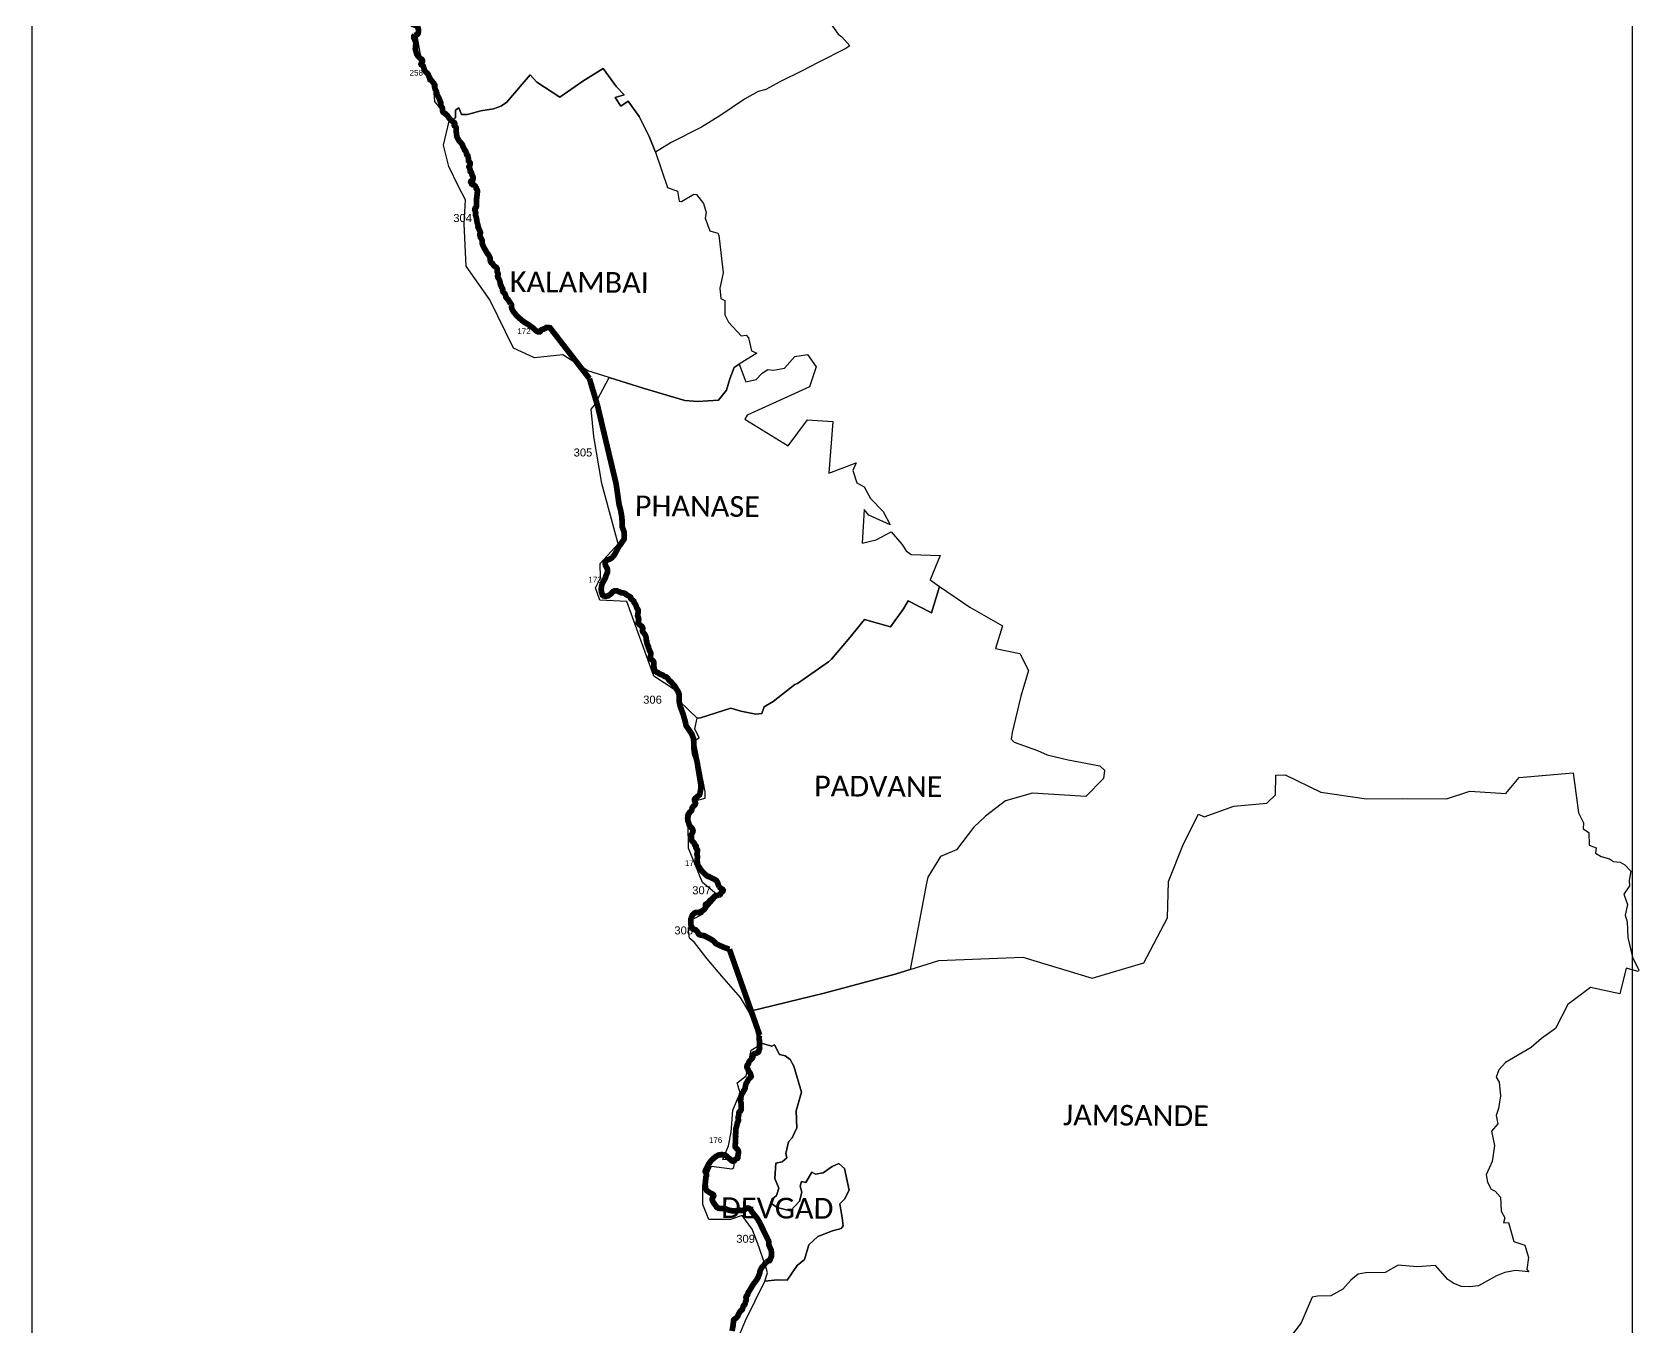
# Model space of a CAD drawing. Header units: metres. Extents: x 0 to 561379, y 0 to 4092696.
# Drawn here: x 319714 to 333768, y 1810169 to 1821492 of the extents above; entities that cross this region are included whole.
import ezdxf

# ---------------------------------------------------------------- set-up
doc = ezdxf.new("R2010")
doc.units = ezdxf.units.M
for name, color, linetype in [('ARTIFICIALLY PROTECTED', 10, 'Continuous'), ('COASTLINE', 5, 'Continuous'), ('NATURALLY PROTECTED', 3, 'Continuous'), ('UNPROTECTED', 130, 'Continuous'), ('UNPROTECTED DUE TO CREEK', 150, 'Continuous'), ('VILLAGE BOUNDRY', 32, 'Continuous'), ('VILLAGE NAME', 1, 'Continuous')]:
    doc.layers.add(name, color=color, linetype=linetype)
doc.styles.get("Standard").update_dxf_attribs({"font": 'arial.ttf'})
picture_1 = doc.add_image_def('image1.ecw', size_in_pixel=(466537, 1349983.0))

msp = doc.modelspace()

# ---------------------------------------------------------------- linework, layer by layer
at = {"layer": 'ARTIFICIALLY PROTECTED', "const_width": 50, "flags": 128}
msp.add_lwpolyline([(323060, 1821463), (323056, 1821460), (323052, 1821452), (323052, 1821444), (323056, 1821435), (323063, 1821422), (323067, 1821412), (323069, 1821401), (323070, 1821385), (323067, 1821371), (323066, 1821345), (323069, 1821330), (323077, 1821304), (323086, 1821287), (323107, 1821264), (323118, 1821258), (323124, 1821252), (323129, 1821245), (323128, 1821237), (323124, 1821230), (323118, 1821220), (323116, 1821213), (323118, 1821208), (323130, 1821201), (323136, 1821194), (323138, 1821187), (323146, 1821160), (323155, 1821146), (323168, 1821136), (323179, 1821122), (323185, 1821105), (323198, 1821080), (323211, 1821064), (323224, 1821049), (323231, 1821039), (323235, 1821032), (323235, 1821023), (323235, 1821011), (323239, 1820995), (323247, 1820979), (323252, 1820970), (323253, 1820963), (323254, 1820947), (323257, 1820939), (323263, 1820933), (323267, 1820926), (323273, 1820915), (323278, 1820903), (323282, 1820891), (323287, 1820879), (323290, 1820869), (323290, 1820861), (323289, 1820850), (323290, 1820846), (323297, 1820839), (323302, 1820831), (323303, 1820825), (323303, 1820812), (323305, 1820800), (323311, 1820790), (323321, 1820784)], dxfattribs=at)
at = {"layer": 'COASTLINE', "flags": 128}
msp.add_lwpolyline([(323093, 1821506), (323092, 1821486), (323088, 1821477), (323084, 1821472), (323073, 1821468), (323065, 1821465), (323056, 1821460), (323052, 1821452), (323052, 1821444), (323056, 1821435), (323063, 1821422), (323067, 1821412), (323069, 1821401), (323070, 1821385), (323067, 1821371), (323066, 1821345), (323069, 1821330), (323077, 1821304), (323086, 1821287), (323107, 1821264), (323118, 1821258), (323124, 1821252), (323129, 1821245), (323128, 1821237), (323124, 1821230), (323118, 1821220), (323116, 1821213), (323118, 1821208), (323130, 1821201), (323136, 1821194), (323138, 1821187), (323146, 1821160), (323155, 1821146), (323168, 1821136), (323179, 1821122), (323185, 1821105), (323198, 1821080), (323211, 1821064), (323224, 1821049), (323231, 1821039), (323235, 1821032), (323235, 1821023), (323235, 1821011), (323239, 1820995), (323247, 1820979), (323252, 1820970), (323253, 1820963), (323254, 1820947), (323257, 1820939), (323263, 1820933), (323267, 1820926), (323273, 1820915), (323278, 1820903), (323282, 1820891), (323287, 1820879), (323290, 1820869), (323290, 1820861), (323289, 1820850), (323290, 1820846), (323297, 1820839), (323302, 1820831), (323303, 1820825), (323303, 1820812), (323305, 1820800), (323311, 1820790), (323329, 1820779), (323346, 1820763), (323361, 1820741), (323374, 1820727), (323384, 1820717), (323397, 1820709), (323402, 1820705), (323408, 1820700), (323410, 1820697), (323411, 1820693), (323410, 1820689), (323408, 1820686), (323407, 1820682), (323407, 1820677), (323408, 1820674), (323414, 1820669), (323420, 1820664), (323422, 1820658), (323423, 1820648), (323424, 1820630), (323424, 1820619), (323426, 1820606), (323427, 1820593), (323429, 1820580), (323436, 1820563), (323443, 1820553), (323447, 1820545), (323455, 1820534), (323465, 1820525), (323473, 1820514), (323479, 1820505), (323482, 1820493), (323485, 1820487), (323492, 1820474), (323497, 1820462), (323505, 1820454), (323511, 1820441), (323513, 1820434), (323514, 1820425), (323516, 1820419), (323520, 1820416), (323525, 1820411), (323526, 1820406), (323528, 1820398), (323530, 1820389), (323530, 1820380), (323530, 1820373), (323530, 1820367), (323533, 1820363), (323537, 1820359), (323541, 1820354), (323545, 1820349), (323545, 1820342), (323545, 1820334), (323543, 1820328), (323539, 1820322), (323536, 1820318), (323535, 1820315), (323540, 1820305), (323543, 1820298), (323545, 1820292), (323546, 1820287), (323545, 1820279), (323545, 1820276), (323546, 1820273), (323550, 1820271), (323553, 1820269), (323556, 1820266), (323558, 1820261), (323560, 1820252), (323562, 1820243), (323564, 1820238), (323569, 1820231), (323571, 1820224), (323572, 1820216), (323571, 1820208), (323568, 1820198), (323566, 1820194), (323564, 1820192), (323561, 1820192), (323555, 1820191), (323553, 1820189), (323551, 1820186), (323550, 1820182), (323553, 1820175), (323558, 1820165), (323566, 1820159), (323578, 1820156), (323584, 1820153), (323589, 1820148), (323594, 1820140), (323597, 1820134), (323598, 1820126), (323601, 1820121), (323606, 1820115), (323607, 1820111), (323609, 1820106), (323609, 1820101), (323608, 1820085), (323606, 1820068), (323603, 1820043), (323600, 1820027), (323600, 1820021), (323600, 1820014), (323602, 1820006), (323602, 1820001), (323600, 1819995), (323600, 1819993), (323601, 1819989), (323602, 1819985), (323602, 1819981), (323602, 1819974), (323600, 1819965), (323598, 1819960), (323596, 1819958), (323591, 1819956), (323589, 1819954), (323588, 1819951), (323588, 1819944), (323587, 1819936), (323590, 1819928), (323592, 1819922), (323593, 1819917), (323594, 1819911), (323593, 1819903), (323592, 1819897), (323593, 1819891), (323596, 1819881), (323599, 1819872), (323602, 1819861), (323603, 1819845), (323606, 1819829), (323609, 1819820), (323613, 1819806), (323615, 1819795), (323615, 1819792), (323614, 1819787), (323615, 1819784), (323620, 1819779), (323623, 1819773), (323625, 1819764), (323630, 1819755), (323633, 1819747), (323635, 1819741), (323636, 1819739), (323635, 1819736), (323634, 1819735), (323632, 1819734), (323630, 1819730), (323629, 1819725), (323630, 1819717), (323632, 1819711), (323635, 1819699), (323642, 1819688), (323647, 1819679), (323650, 1819672), (323651, 1819661), (323651, 1819648), (323652, 1819640), (323657, 1819628), (323662, 1819617), (323667, 1819606), (323676, 1819591), (323682, 1819580), (323692, 1819564), (323698, 1819555), (323709, 1819541), (323716, 1819527), (323720, 1819515), (323721, 1819502), (323722, 1819494), (323723, 1819487), (323727, 1819480), (323732, 1819475), (323739, 1819471), (323742, 1819467), (323744, 1819461), (323753, 1819450), (323764, 1819441), (323775, 1819434), (323780, 1819426), (323782, 1819420), (323782, 1819411), (323781, 1819399), (323783, 1819393), (323788, 1819384), (323791, 1819375), (323790, 1819369), (323788, 1819363), (323786, 1819359), (323786, 1819355), (323787, 1819350), (323790, 1819344), (323799, 1819331), (323805, 1819314), (323808, 1819303), (323810, 1819288), (323812, 1819281), (323816, 1819277), (323818, 1819273), (323820, 1819264), (323824, 1819257), (323829, 1819249), (323830, 1819244), (323830, 1819241), (323829, 1819235), (323830, 1819229), (323833, 1819221), (323836, 1819217), (323840, 1819214), (323844, 1819211), (323848, 1819206), (323853, 1819195), (323857, 1819183), (323858, 1819175), (323861, 1819171), (323872, 1819158), (323881, 1819148), (323885, 1819140), (323887, 1819135), (323891, 1819129), (323896, 1819125), (323903, 1819115), (323906, 1819108), (323907, 1819091), (323910, 1819074), (323922, 1819050), (323937, 1819032), (323954, 1819011), (323974, 1818993), (323999, 1818971), (324027, 1818951), (324053, 1818936), (324096, 1818905), (324115, 1818887), (324127, 1818877), (324135, 1818873), (324142, 1818871), (324149, 1818871), (324154, 1818871), (324158, 1818874), (324161, 1818879), (324163, 1818883), (324166, 1818886), (324174, 1818891), (324194, 1818898), (324202, 1818901), (324208, 1818906), (324212, 1818909), (324218, 1818910), (324230, 1818909), (324245, 1818906), (324589, 1818462), (324660, 1818225), (324755, 1817824), (324822, 1817543), (324849, 1817357), (324862, 1817311), (324873, 1817247), (324875, 1817195), (324876, 1817163), (324882, 1817148), (324892, 1817121), (324894, 1817091), (324892, 1817058), (324866, 1817020), (324839, 1816981), (324816, 1816935), (324800, 1816911), (324786, 1816896), (324765, 1816883), (324743, 1816875), (324730, 1816863), (324726, 1816847), (324730, 1816826), (324743, 1816805), (324747, 1816789), (324747, 1816769), (324740, 1816753), (324733, 1816737), (324729, 1816720), (324715, 1816695), (324700, 1816668), (324694, 1816644), (324692, 1816616), (324696, 1816591), (324703, 1816569), (324715, 1816561), (324733, 1816558), (324754, 1816563), (324778, 1816580), (324795, 1816600), (324810, 1816606), (324831, 1816605), (324852, 1816596), (324870, 1816589), (324879, 1816588), (324886, 1816587), (324895, 1816585), (324904, 1816580), (324911, 1816573), (324920, 1816568), (324927, 1816563), (324938, 1816558), (324945, 1816553), (324949, 1816550), (324951, 1816544), (324951, 1816539), (324954, 1816534), (324959, 1816530), (324963, 1816527), (324968, 1816523), (324976, 1816517), (324979, 1816508), (324980, 1816503), (324983, 1816499), (324987, 1816494), (324990, 1816490), (324995, 1816482), (324998, 1816473), (325001, 1816461), (325008, 1816448), (325014, 1816441), (325015, 1816437), (325016, 1816432), (325015, 1816422), (325013, 1816406), (325010, 1816387), (325012, 1816381), (325018, 1816370), (325019, 1816364), (325020, 1816354), (325019, 1816347), (325016, 1816334), (325016, 1816326), (325020, 1816319), (325026, 1816311), (325035, 1816304), (325046, 1816296), (325053, 1816287), (325055, 1816280), (325055, 1816272), (325052, 1816261), (325053, 1816256), (325056, 1816247), (325068, 1816232), (325075, 1816223), (325080, 1816212), (325084, 1816200), (325086, 1816188), (325086, 1816185), (325086, 1816177), (325087, 1816170), (325091, 1816163), (325092, 1816157), (325092, 1816150), (325093, 1816143), (325095, 1816136), (325102, 1816126), (325104, 1816121), (325104, 1816112), (325105, 1816107), (325110, 1816098), (325113, 1816090), (325115, 1816081), (325118, 1816076), (325124, 1816067), (325125, 1816060), (325125, 1816049), (325122, 1816029), (325121, 1816022), (325122, 1816016), (325130, 1816006), (325144, 1815996), (325149, 1815990), (325151, 1815984), (325152, 1815969), (325153, 1815946), (325155, 1815928), (325158, 1815916), (325160, 1815906), (325163, 1815902), (325174, 1815897), (325185, 1815891), (325193, 1815888), (325200, 1815881), (325209, 1815876), (325223, 1815872), (325234, 1815867), (325244, 1815859), (325249, 1815856), (325259, 1815854), (325266, 1815850), (325277, 1815837), (325284, 1815826), (325295, 1815816), (325302, 1815810), (325317, 1815793), (325335, 1815773), (325351, 1815746), (325364, 1815725), (325373, 1815703), (325375, 1815685), (325373, 1815661), (325375, 1815632), (325384, 1815594), (325409, 1815525), (325424, 1815473), (325435, 1815426), (325439, 1815419), (325458, 1815393), (325485, 1815353), (325499, 1815313), (325503, 1815269), (325502, 1815235), (325508, 1815182), (325522, 1815146), (325532, 1815102), (325541, 1815045), (325556, 1814955), (325562, 1814919), (325563, 1814876), (325556, 1814834), (325551, 1814821), (325543, 1814814), (325532, 1814806), (325523, 1814798), (325513, 1814790), (325508, 1814782), (325508, 1814774), (325512, 1814763), (325516, 1814753), (325516, 1814745), (325513, 1814735), (325501, 1814725), (325491, 1814714), (325486, 1814705), (325484, 1814691), (325481, 1814683), (325472, 1814675), (325463, 1814666), (325459, 1814661), (325455, 1814654), (325451, 1814644), (325449, 1814628), (325448, 1814616), (325449, 1814595), (325452, 1814588), (325456, 1814580), (325459, 1814571), (325461, 1814560), (325466, 1814550), (325473, 1814542), (325484, 1814531), (325490, 1814523), (325494, 1814513), (325495, 1814506), (325494, 1814499), (325491, 1814492), (325486, 1814483), (325483, 1814476), (325479, 1814470), (325478, 1814464), (325481, 1814456), (325482, 1814447), (325482, 1814440), (325482, 1814428), (325485, 1814421), (325491, 1814413), (325500, 1814405), (325505, 1814399), (325507, 1814392), (325509, 1814386), (325512, 1814383), (325517, 1814380), (325521, 1814374), (325521, 1814365), (325521, 1814358), (325524, 1814351), (325531, 1814346), (325533, 1814342), (325534, 1814331), (325531, 1814312), (325529, 1814302), (325530, 1814295), (325534, 1814284), (325534, 1814274), (325532, 1814263), (325532, 1814248), (325533, 1814230), (325534, 1814214), (325537, 1814205), (325549, 1814190), (325557, 1814177), (325562, 1814168), (325573, 1814155), (325590, 1814138), (325610, 1814119), (325623, 1814110), (325638, 1814105), (325670, 1814088), (325691, 1814078), (325701, 1814070), (325707, 1814061), (325715, 1814038), (325722, 1814021), (325730, 1814010), (325746, 1813999), (325755, 1813994), (325758, 1813989), (325758, 1813984), (325756, 1813979), (325747, 1813974), (325742, 1813968), (325737, 1813959), (325733, 1813951), (325725, 1813945), (325714, 1813943), (325703, 1813942), (325692, 1813940), (325683, 1813934), (325670, 1813919), (325652, 1813904), (325640, 1813894), (325633, 1813885), (325628, 1813878), (325624, 1813875), (325617, 1813871), (325609, 1813866), (325605, 1813863), (325604, 1813858), (325604, 1813849), (325602, 1813831), (325596, 1813822), (325582, 1813811), (325559, 1813798), (325542, 1813793), (325528, 1813793), (325520, 1813793), (325510, 1813789), (325499, 1813780), (325489, 1813768), (325483, 1813752), (325477, 1813737), (325475, 1813720), (325476, 1813703), (325477, 1813683), (325485, 1813663), (325494, 1813651), (325505, 1813644), (325517, 1813641), (325526, 1813634), (325536, 1813620), (325543, 1813605), (325551, 1813598), (325563, 1813595), (325579, 1813592), (325593, 1813590), (325616, 1813578), (325645, 1813562), (325671, 1813547), (325684, 1813533), (325693, 1813522), (325718, 1813509), (325767, 1813487), (325813, 1813471), (326078, 1812720), (326075, 1812713), (326074, 1812698), (326074, 1812683), (326077, 1812671), (326077, 1812661), (326077, 1812646), (326077, 1812634), (326076, 1812622), (326076, 1812614), (326078, 1812605), (326077, 1812600), (326074, 1812595), (326072, 1812589), (326070, 1812578), (326067, 1812572), (326063, 1812569), (326053, 1812565), (326042, 1812560), (326031, 1812557), (326026, 1812553), (326023, 1812548), (326020, 1812540), (326018, 1812530), (326015, 1812522), (326008, 1812512), (325999, 1812503), (325990, 1812494), (325985, 1812486), (325982, 1812478), (325979, 1812468), (325973, 1812461), (325969, 1812456), (325967, 1812449), (325966, 1812442), (325968, 1812434), (325974, 1812425), (325980, 1812408), (325995, 1812387), (326000, 1812373), (326002, 1812364), (326002, 1812356), (325998, 1812350), (325987, 1812341), (325981, 1812334), (325972, 1812317), (325963, 1812303), (325959, 1812295), (325956, 1812287), (325953, 1812273), (325950, 1812254), (325946, 1812245), (325938, 1812233), (325932, 1812219), (325926, 1812210), (325918, 1812200), (325917, 1812194), (325914, 1812176), (325911, 1812149), (325912, 1812138), (325914, 1812130), (325917, 1812119), (325917, 1812109), (325916, 1812098), (325915, 1812090), (325915, 1812081), (325917, 1812074), (325916, 1812069), (325913, 1812062), (325911, 1812058), (325906, 1812054), (325901, 1812051), (325898, 1812048), (325897, 1812044), (325895, 1812028), (325894, 1812016), (325891, 1812005), (325889, 1811996), (325890, 1811990), (325893, 1811977), (325891, 1811968), (325883, 1811955), (325881, 1811947), (325879, 1811932), (325870, 1811902), (325869, 1811886), (325870, 1811867), (325867, 1811857), (325867, 1811850), (325868, 1811837), (325867, 1811804), (325867, 1811786), (325864, 1811761), (325863, 1811748), (325865, 1811740), (325872, 1811732), (325883, 1811723), (325887, 1811716), (325891, 1811709), (325892, 1811702), (325892, 1811688), (325889, 1811677), (325888, 1811665), (325887, 1811654), (325887, 1811647), (325883, 1811642), (325878, 1811640), (325869, 1811636), (325863, 1811631), (325861, 1811627), (325858, 1811622), (325855, 1811619), (325845, 1811618), (325836, 1811620), (325830, 1811624), (325827, 1811627), (325825, 1811631), (325821, 1811635), (325818, 1811637), (325808, 1811643), (325802, 1811648), (325796, 1811655), (325789, 1811661), (325778, 1811669), (325771, 1811672), (325763, 1811674), (325748, 1811675), (325729, 1811674), (325717, 1811671), (325702, 1811663), (325692, 1811657), (325679, 1811646), (325659, 1811627), (325655, 1811624), (325645, 1811610), (325634, 1811597), (325627, 1811584), (325619, 1811567), (325609, 1811546), (325602, 1811531), (325602, 1811526), (325606, 1811519), (325613, 1811503), (325614, 1811496), (325614, 1811492), (325612, 1811487), (325607, 1811478), (325606, 1811469), (325605, 1811445), (325603, 1811433), (325602, 1811417), (325603, 1811391), (325607, 1811373), (325614, 1811361), (325631, 1811349), (325648, 1811338), (325666, 1811330), (325674, 1811323), (325676, 1811317), (325674, 1811309), (325668, 1811302), (325662, 1811288), (325663, 1811280), (325669, 1811264), (325679, 1811248), (325695, 1811227), (325701, 1811216), (325706, 1811211), (325720, 1811206), (325750, 1811203), (325765, 1811204), (325779, 1811202), (325798, 1811192), (325819, 1811187), (325837, 1811184), (325854, 1811182), (325873, 1811185), (325885, 1811188), (325894, 1811189), (325904, 1811188), (325915, 1811187), (325924, 1811187), (325937, 1811189), (325947, 1811194), (325956, 1811202), (325965, 1811207), (325974, 1811208), (325986, 1811204), (325996, 1811196), (326021, 1811161), (326056, 1811118), (326078, 1811080), (326103, 1811028), (326134, 1810965), (326156, 1810921), (326158, 1810907), (326158, 1810889), (326162, 1810877), (326179, 1810838), (326181, 1810821), (326180, 1810785), (326170, 1810757), (326165, 1810749), (326157, 1810748), (326150, 1810744), (326138, 1810735), (326127, 1810725), (326113, 1810705), (326104, 1810697), (326097, 1810688), (326084, 1810664), (326080, 1810652), (326078, 1810637), (326070, 1810617), (326066, 1810605), (326055, 1810585), (326043, 1810568), (326025, 1810545), (326012, 1810524), (325998, 1810500), (325988, 1810485), (325983, 1810477), (325976, 1810463), (325973, 1810454), (325972, 1810448), (325968, 1810444), (325965, 1810442), (325961, 1810437), (325959, 1810430), (325958, 1810426), (325960, 1810421), (325961, 1810417), (325961, 1810408), (325959, 1810399), (325955, 1810391), (325954, 1810387), (325952, 1810378), (325949, 1810368), (325946, 1810362), (325943, 1810359), (325938, 1810355), (325934, 1810348), (325930, 1810335), (325926, 1810321), (325920, 1810314), (325912, 1810309), (325907, 1810304), (325901, 1810293), (325894, 1810281), (325888, 1810266), (325884, 1810260), (325877, 1810251), (325869, 1810244), (325859, 1810236), (325852, 1810231), (325850, 1810227), (325849, 1810220), (325848, 1810208), (325847, 1810194), (325845, 1810179), (325839, 1810146)], dxfattribs=at)
at = {"layer": 'NATURALLY PROTECTED', "const_width": 50, "flags": 128}
for points in [[(323039, 1821566), (323043, 1821561), (323058, 1821555), (323074, 1821550), (323083, 1821542), (323088, 1821534), (323092, 1821522), (323093, 1821506), (323092, 1821486), (323088, 1821477), (323084, 1821472), (323073, 1821468), (323065, 1821465), (323060, 1821463)], [(323321, 1820784), (323329, 1820779), (323346, 1820763), (323361, 1820741), (323374, 1820727), (323384, 1820717), (323397, 1820709), (323402, 1820705), (323408, 1820700), (323410, 1820697), (323411, 1820693), (323410, 1820689), (323408, 1820686), (323407, 1820682), (323407, 1820677), (323408, 1820674), (323414, 1820669), (323420, 1820664), (323422, 1820658), (323423, 1820648), (323424, 1820630), (323424, 1820619), (323426, 1820606), (323427, 1820593), (323429, 1820580), (323436, 1820563), (323443, 1820553), (323447, 1820545), (323455, 1820534), (323465, 1820525), (323473, 1820514), (323479, 1820505), (323482, 1820493), (323485, 1820487), (323492, 1820474), (323497, 1820462), (323505, 1820454), (323511, 1820441), (323513, 1820434), (323514, 1820425), (323516, 1820419), (323520, 1820416), (323525, 1820411), (323526, 1820406), (323528, 1820398), (323530, 1820389), (323530, 1820380), (323530, 1820373), (323530, 1820367), (323533, 1820363), (323537, 1820359), (323541, 1820354), (323545, 1820349), (323545, 1820342), (323545, 1820334), (323543, 1820328), (323539, 1820322), (323536, 1820318), (323535, 1820315), (323540, 1820305), (323543, 1820298), (323545, 1820292), (323546, 1820287), (323545, 1820279), (323545, 1820276), (323546, 1820273), (323550, 1820271), (323553, 1820269), (323556, 1820266), (323558, 1820261), (323560, 1820252), (323562, 1820243), (323564, 1820238), (323569, 1820231), (323571, 1820224), (323572, 1820216), (323571, 1820208), (323568, 1820198), (323566, 1820194), (323564, 1820192), (323561, 1820192), (323555, 1820191), (323553, 1820189), (323551, 1820186), (323550, 1820182), (323553, 1820175), (323558, 1820165), (323566, 1820159), (323578, 1820156), (323584, 1820153), (323589, 1820148), (323594, 1820140), (323597, 1820134), (323598, 1820126), (323601, 1820121), (323606, 1820115), (323607, 1820111), (323609, 1820106), (323609, 1820101), (323608, 1820085), (323606, 1820068), (323603, 1820043), (323600, 1820027), (323600, 1820021), (323600, 1820014), (323602, 1820006), (323602, 1820001), (323600, 1819995), (323600, 1819993), (323601, 1819989), (323602, 1819985), (323602, 1819981), (323602, 1819974), (323600, 1819965), (323598, 1819960), (323596, 1819958), (323591, 1819956), (323589, 1819954), (323588, 1819951), (323588, 1819944), (323587, 1819936), (323590, 1819928), (323592, 1819922), (323593, 1819917), (323594, 1819911), (323593, 1819903), (323592, 1819897), (323593, 1819891), (323596, 1819881), (323599, 1819872), (323602, 1819861), (323603, 1819845), (323606, 1819829), (323609, 1819820), (323613, 1819806), (323615, 1819795), (323615, 1819792), (323614, 1819787), (323615, 1819784), (323620, 1819779), (323623, 1819773), (323625, 1819764), (323630, 1819755), (323633, 1819747), (323635, 1819741), (323636, 1819739), (323635, 1819736), (323634, 1819735), (323632, 1819734), (323630, 1819730), (323629, 1819725), (323630, 1819717), (323632, 1819711), (323635, 1819699), (323642, 1819688), (323647, 1819679), (323650, 1819672), (323651, 1819661), (323651, 1819648), (323652, 1819640), (323657, 1819628), (323662, 1819617), (323667, 1819606), (323676, 1819591), (323682, 1819580), (323692, 1819564), (323698, 1819555), (323709, 1819541), (323716, 1819527), (323720, 1819515), (323721, 1819502), (323722, 1819494), (323723, 1819487), (323727, 1819480), (323732, 1819475), (323739, 1819471), (323742, 1819467), (323744, 1819461), (323753, 1819450), (323764, 1819441), (323775, 1819434), (323780, 1819426), (323782, 1819420), (323782, 1819411), (323781, 1819399), (323783, 1819393), (323788, 1819384), (323791, 1819375), (323790, 1819369), (323788, 1819363), (323786, 1819359), (323786, 1819355), (323787, 1819350), (323790, 1819344), (323799, 1819331), (323805, 1819314), (323808, 1819303), (323810, 1819288), (323812, 1819281), (323816, 1819277), (323818, 1819273), (323820, 1819264), (323824, 1819257), (323829, 1819249), (323830, 1819244), (323830, 1819241), (323829, 1819235), (323830, 1819229), (323833, 1819221), (323836, 1819217), (323840, 1819214), (323844, 1819211), (323848, 1819206), (323853, 1819195), (323857, 1819183), (323858, 1819175), (323861, 1819171), (323872, 1819158), (323881, 1819148), (323885, 1819140), (323887, 1819135), (323891, 1819129), (323896, 1819125), (323901, 1819117)], [(324589, 1818462), (324660, 1818225), (324755, 1817824), (324822, 1817543), (324849, 1817357), (324862, 1817311), (324873, 1817247), (324875, 1817195), (324876, 1817163), (324882, 1817148), (324892, 1817121), (324894, 1817091), (324892, 1817058), (324866, 1817020), (324839, 1816981), (324816, 1816935), (324800, 1816911), (324791, 1816902)], [(324767, 1816573), (324778, 1816580), (324795, 1816600), (324810, 1816606), (324831, 1816605), (324852, 1816596), (324870, 1816589), (324879, 1816588), (324886, 1816587), (324895, 1816585), (324904, 1816580), (324911, 1816573), (324920, 1816568), (324927, 1816563), (324938, 1816558), (324945, 1816553), (324949, 1816550), (324951, 1816544), (324951, 1816539), (324954, 1816534), (324959, 1816530), (324963, 1816527), (324968, 1816523), (324976, 1816517), (324979, 1816508), (324980, 1816503), (324983, 1816499), (324987, 1816494), (324990, 1816490), (324995, 1816482), (324998, 1816473), (325001, 1816461), (325008, 1816448), (325014, 1816441), (325015, 1816437), (325016, 1816432), (325015, 1816422), (325013, 1816406), (325010, 1816387), (325012, 1816381), (325018, 1816370), (325019, 1816364), (325020, 1816354), (325019, 1816347), (325016, 1816334), (325016, 1816326), (325020, 1816319), (325026, 1816311), (325035, 1816304), (325046, 1816296), (325053, 1816287), (325055, 1816280), (325055, 1816272), (325052, 1816261), (325053, 1816256), (325056, 1816247), (325068, 1816232), (325075, 1816223), (325080, 1816212), (325084, 1816200), (325086, 1816188), (325086, 1816185), (325086, 1816177), (325087, 1816170), (325091, 1816163), (325092, 1816157), (325092, 1816150), (325093, 1816143), (325095, 1816136), (325102, 1816126), (325104, 1816121), (325104, 1816112), (325105, 1816107), (325110, 1816098), (325113, 1816090), (325115, 1816081), (325118, 1816076), (325124, 1816067), (325125, 1816060), (325125, 1816049), (325122, 1816029), (325121, 1816022), (325122, 1816016), (325130, 1816006), (325144, 1815996), (325149, 1815990), (325151, 1815984), (325152, 1815969), (325153, 1815946), (325155, 1815928), (325158, 1815916), (325160, 1815906), (325163, 1815902), (325174, 1815897), (325185, 1815891), (325193, 1815888), (325200, 1815881), (325209, 1815876), (325223, 1815872), (325234, 1815867), (325244, 1815859), (325249, 1815856), (325259, 1815854), (325266, 1815850), (325277, 1815837), (325284, 1815826), (325295, 1815816), (325302, 1815810), (325317, 1815793), (325335, 1815773), (325351, 1815746), (325364, 1815725), (325373, 1815703), (325375, 1815685), (325373, 1815661), (325375, 1815632), (325384, 1815594), (325409, 1815525), (325424, 1815473), (325435, 1815426), (325439, 1815419), (325458, 1815393), (325485, 1815353), (325499, 1815313), (325503, 1815269), (325502, 1815235), (325508, 1815182), (325522, 1815146), (325532, 1815102), (325541, 1815045), (325556, 1814955), (325562, 1814919), (325563, 1814876), (325556, 1814834), (325551, 1814821), (325543, 1814814), (325532, 1814806), (325523, 1814798), (325513, 1814790), (325508, 1814782), (325508, 1814774), (325512, 1814763), (325516, 1814753), (325516, 1814745), (325513, 1814735), (325501, 1814725), (325491, 1814714), (325486, 1814705), (325485, 1814699)], [(325721, 1813944), (325714, 1813943), (325703, 1813942), (325692, 1813940), (325683, 1813934), (325670, 1813919), (325652, 1813904), (325640, 1813894), (325633, 1813885), (325628, 1813878), (325624, 1813875), (325617, 1813871), (325609, 1813866), (325605, 1813863), (325604, 1813858), (325604, 1813849), (325602, 1813831), (325596, 1813822), (325582, 1813811), (325559, 1813798), (325542, 1813793), (325528, 1813793), (325520, 1813793), (325510, 1813789), (325499, 1813780), (325489, 1813768), (325483, 1813752), (325477, 1813737), (325475, 1813720), (325476, 1813703), (325477, 1813683), (325485, 1813663), (325494, 1813651), (325505, 1813644), (325517, 1813641), (325526, 1813634), (325536, 1813620), (325543, 1813605), (325551, 1813598), (325563, 1813595), (325579, 1813592), (325593, 1813590), (325616, 1813578), (325645, 1813562), (325671, 1813547), (325684, 1813533), (325693, 1813522), (325718, 1813509), (325767, 1813487), (325813, 1813471)], [(325724, 1814017), (325730, 1814010), (325746, 1813999), (325755, 1813994), (325758, 1813989), (325758, 1813984), (325756, 1813979), (325747, 1813974), (325742, 1813968), (325737, 1813959), (325733, 1813951), (325725, 1813945), (325721, 1813944)], [(325930, 1811188), (325937, 1811189), (325947, 1811194), (325956, 1811202), (325965, 1811207), (325974, 1811208), (325986, 1811204), (325996, 1811196), (326021, 1811161), (326056, 1811118), (326078, 1811080), (326103, 1811028), (326134, 1810965), (326156, 1810921), (326158, 1810907), (326158, 1810889), (326162, 1810877), (326179, 1810838), (326181, 1810821), (326180, 1810785), (326170, 1810757), (326165, 1810749), (326157, 1810748), (326150, 1810744), (326138, 1810735)], [(326138, 1810735), (326127, 1810725), (326113, 1810705), (326104, 1810697), (326097, 1810688), (326084, 1810664), (326080, 1810652), (326078, 1810637), (326070, 1810617), (326066, 1810605), (326055, 1810585), (326043, 1810568), (326025, 1810545), (326012, 1810524), (325998, 1810500), (325988, 1810485), (325983, 1810477), (325976, 1810463), (325973, 1810454), (325972, 1810448), (325968, 1810444), (325965, 1810442), (325961, 1810437), (325959, 1810430), (325958, 1810426), (325960, 1810421), (325961, 1810417), (325961, 1810408), (325959, 1810399), (325955, 1810391), (325954, 1810387), (325952, 1810378), (325949, 1810368), (325946, 1810362), (325943, 1810359), (325938, 1810355), (325934, 1810348), (325930, 1810335), (325926, 1810321), (325920, 1810314), (325912, 1810309), (325907, 1810304), (325901, 1810293), (325894, 1810281), (325888, 1810266), (325884, 1810260), (325877, 1810251), (325869, 1810244), (325859, 1810236), (325852, 1810231), (325850, 1810227), (325849, 1810220), (325848, 1810208), (325847, 1810194), (325845, 1810179), (325839, 1810146), (325837, 1810132)]]:
    msp.add_lwpolyline(points, dxfattribs=at)
at = {"layer": 'UNPROTECTED', "const_width": 50, "flags": 128}
for points in [[(323901, 1819117), (323903, 1819115), (323906, 1819108), (323907, 1819091), (323910, 1819074), (323922, 1819050), (323937, 1819032), (323954, 1819011), (323974, 1818993), (323999, 1818971), (324027, 1818951), (324053, 1818936), (324096, 1818905), (324115, 1818887), (324127, 1818877), (324135, 1818873), (324142, 1818871), (324149, 1818871), (324154, 1818871), (324158, 1818874), (324161, 1818879), (324163, 1818883), (324166, 1818886), (324174, 1818891), (324194, 1818898), (324202, 1818901), (324208, 1818906), (324212, 1818909), (324218, 1818910), (324230, 1818909), (324245, 1818906), (324264, 1818881)], [(324791, 1816902), (324786, 1816896), (324765, 1816883), (324743, 1816875), (324730, 1816863), (324726, 1816847), (324730, 1816826), (324743, 1816805), (324747, 1816789), (324747, 1816769), (324740, 1816753), (324733, 1816737), (324729, 1816720), (324715, 1816695), (324700, 1816668), (324694, 1816644), (324692, 1816616), (324696, 1816591), (324703, 1816569), (324715, 1816561), (324733, 1816558), (324754, 1816563), (324767, 1816573)], [(325485, 1814699), (325484, 1814691), (325481, 1814683), (325472, 1814675), (325463, 1814666), (325459, 1814661), (325455, 1814654), (325451, 1814644), (325449, 1814628), (325448, 1814616), (325449, 1814595), (325452, 1814588), (325456, 1814580), (325459, 1814571), (325461, 1814560), (325466, 1814550), (325473, 1814542), (325484, 1814531), (325490, 1814523), (325494, 1814513), (325495, 1814506), (325494, 1814499), (325491, 1814492), (325486, 1814483), (325483, 1814476), (325479, 1814470), (325478, 1814464), (325481, 1814456), (325482, 1814447), (325482, 1814440), (325482, 1814428), (325485, 1814421), (325491, 1814413), (325500, 1814405), (325505, 1814399), (325507, 1814392), (325509, 1814386), (325512, 1814383), (325517, 1814380), (325521, 1814374), (325521, 1814365), (325521, 1814358), (325524, 1814351), (325531, 1814346), (325533, 1814342), (325534, 1814331), (325531, 1814312), (325529, 1814302), (325530, 1814295), (325534, 1814284), (325534, 1814274), (325532, 1814263), (325532, 1814248), (325533, 1814230), (325534, 1814214), (325537, 1814205), (325549, 1814190), (325557, 1814177), (325562, 1814168), (325573, 1814155), (325590, 1814138), (325610, 1814119), (325623, 1814110), (325638, 1814105), (325670, 1814088), (325691, 1814078), (325701, 1814070), (325707, 1814061), (325715, 1814038), (325722, 1814021), (325724, 1814017)], [(326078, 1812720), (326075, 1812713), (326074, 1812698), (326074, 1812683), (326077, 1812671), (326077, 1812661), (326077, 1812646), (326077, 1812634), (326076, 1812622), (326076, 1812614), (326078, 1812605), (326077, 1812600), (326074, 1812595), (326072, 1812589), (326070, 1812578), (326067, 1812572), (326063, 1812569), (326053, 1812565), (326042, 1812560), (326031, 1812557), (326026, 1812553), (326023, 1812548), (326020, 1812540), (326018, 1812530), (326015, 1812522), (326008, 1812512), (325999, 1812503), (325990, 1812494), (325985, 1812486), (325982, 1812478), (325979, 1812468), (325973, 1812461), (325969, 1812456), (325967, 1812449), (325966, 1812442), (325968, 1812434), (325974, 1812425), (325980, 1812408), (325995, 1812387), (326000, 1812373), (326002, 1812364), (326002, 1812356), (325998, 1812350), (325987, 1812341), (325981, 1812334), (325972, 1812317), (325963, 1812303), (325959, 1812295), (325956, 1812287), (325953, 1812273), (325950, 1812254), (325946, 1812245), (325938, 1812233), (325932, 1812219), (325926, 1812210), (325918, 1812200), (325917, 1812194), (325914, 1812176), (325911, 1812149), (325912, 1812138), (325914, 1812130), (325917, 1812119), (325917, 1812109), (325916, 1812098), (325915, 1812090), (325915, 1812081), (325917, 1812074), (325916, 1812069), (325913, 1812062), (325911, 1812058), (325906, 1812054), (325901, 1812051), (325898, 1812048), (325897, 1812044), (325895, 1812028), (325894, 1812016), (325891, 1812005), (325889, 1811996), (325890, 1811990), (325893, 1811977), (325891, 1811968), (325883, 1811955), (325881, 1811947), (325879, 1811932), (325870, 1811902), (325869, 1811886), (325870, 1811867), (325867, 1811857), (325867, 1811850), (325868, 1811837), (325867, 1811804), (325867, 1811786), (325864, 1811761), (325863, 1811748), (325865, 1811740), (325872, 1811732), (325883, 1811723), (325887, 1811716), (325891, 1811709), (325892, 1811702), (325892, 1811688), (325889, 1811677), (325888, 1811665), (325887, 1811654), (325887, 1811647), (325883, 1811642), (325878, 1811640), (325869, 1811636), (325863, 1811631), (325861, 1811627), (325858, 1811622), (325855, 1811619), (325845, 1811618), (325836, 1811620), (325830, 1811624), (325827, 1811627), (325825, 1811631), (325821, 1811635), (325818, 1811637), (325808, 1811643), (325802, 1811648), (325796, 1811655), (325789, 1811661), (325778, 1811669), (325771, 1811672), (325763, 1811674), (325748, 1811675), (325729, 1811674), (325717, 1811671), (325702, 1811663), (325692, 1811657), (325679, 1811646), (325659, 1811627), (325655, 1811624), (325645, 1811610), (325634, 1811597), (325627, 1811584), (325619, 1811567), (325609, 1811546), (325602, 1811531), (325602, 1811526), (325606, 1811519), (325613, 1811503), (325614, 1811496), (325614, 1811492), (325612, 1811487), (325607, 1811478), (325606, 1811469), (325605, 1811445), (325603, 1811433), (325602, 1811417), (325603, 1811391), (325607, 1811373), (325614, 1811361), (325631, 1811349), (325648, 1811338), (325666, 1811330), (325674, 1811323), (325676, 1811317), (325674, 1811309), (325668, 1811302), (325662, 1811288), (325663, 1811280), (325669, 1811264), (325679, 1811248), (325695, 1811227), (325701, 1811216), (325706, 1811211), (325720, 1811206), (325750, 1811203), (325765, 1811204), (325779, 1811202), (325798, 1811192), (325819, 1811187), (325837, 1811184), (325854, 1811182), (325873, 1811185), (325885, 1811188), (325894, 1811189), (325904, 1811188), (325915, 1811187), (325924, 1811187), (325930, 1811188)]]:
    msp.add_lwpolyline(points, dxfattribs=at)
at = {"layer": 'UNPROTECTED DUE TO CREEK', "const_width": 50, "flags": 128}
for points in [[(324264, 1818881), (324589, 1818462)], [(325813, 1813471), (326078, 1812720)]]:
    msp.add_lwpolyline(points, dxfattribs=at)
at = {"layer": 'VILLAGE BOUNDRY'}
for points in [[(326694, 1821574, 0), (326766, 1821474, 0), (326796, 1821452, 0), (326866, 1821372, 0), (326832, 1821349, 0), (326589, 1821228, 0), (326449, 1821153, 0), (326260, 1821061, 0), (326133, 1820992, 0), (326064, 1820972, 0), (325946, 1820905, 0), (325729, 1820761, 0), (325568, 1820662, 0), (325305, 1820527, 0), (325168, 1820442, 0), (325111, 1820581, 0), (325023, 1820756, 0), (324928, 1820890, 0), (324863, 1820844, 0), (324813, 1820920, 0), (324894, 1820945, 0), (324825, 1821014, 0), (324708, 1821175, 0), (324532, 1821063, 0), (324329, 1820925, 0), (324128, 1821055, 0), (324070, 1821120, 0), (323863, 1820878, 0), (323815, 1820844, 0), (323750, 1820823, 0), (323638, 1820803, 0), (323523, 1820773, 0), (323469, 1820773, 0), (323446, 1820829, 0), (323417, 1820809, 0), (323416, 1820742, 0), (323372, 1820718, 0), (323295, 1820781, 0), (323300, 1820808, 0), (323236, 1820887, 0), (323227, 1820999, 0), (323198, 1821061, 0), (323180, 1821059, 0), (323110, 1821297, 0), (323082, 1821459, 0), (323096, 1821498, 0)], [(325837, 1809943, 0), (325955, 1810224, 0), (326124, 1810568, 0), (326231, 1810579, 0), (326319, 1810578, 0), (326405, 1810706, 0), (326470, 1810759, 0), (326508, 1810886, 0), (326588, 1810958, 0), (326716, 1811008, 0), (326790, 1811029, 0), (326807, 1811052, 0), (326801, 1811123, 0), (326778, 1811244, 0), (326820, 1811285, 0), (326861, 1811363, 0), (326820, 1811555, 0), (326771, 1811597, 0), (326713, 1811570, 0), (326634, 1811517, 0), (326567, 1811504, 0), (326534, 1811521, 0), (326482, 1811430, 0), (326443, 1811440, 0), (326433, 1811398, 0), (326446, 1811347, 0), (326426, 1811267, 0), (326347, 1811182, 0), (326232, 1811212, 0), (326182, 1811248, 0), (326183, 1811282, 0), (326224, 1811317, 0), (326246, 1811383, 0), (326212, 1811467, 0), (326218, 1811601, 0), (326275, 1811612, 0), (326315, 1811648, 0), (326308, 1811685, 0), (326331, 1811786, 0), (326362, 1811823, 0), (326404, 1811910, 0), (326397, 1812057, 0), (326445, 1812221, 0), (326377, 1812449, 0), (326344, 1812507, 0), (326300, 1812538, 0), (326250, 1812550, 0), (326207, 1812634, 0), (326184, 1812625, 0), (326103, 1812648, 0), (326070, 1812628, 0), (326062, 1812696, 0), (326030, 1812813, 0), (325983, 1812928, 0), (326643, 1813088, 0), (327263, 1813252, 0), (327394, 1813293, 0), (327646, 1813373, 0), (328380, 1813401, 0), (328985, 1813218, 0), (329437, 1813353, 0), (329644, 1813747, 0), (329653, 1814064, 0), (329786, 1814393, 0), (329916, 1814652, 0), (329967, 1814628, 0), (330225, 1814723, 0), (330513, 1814749, 0), (330589, 1814823, 0), (330594, 1814993, 0), (330675, 1814997, 0), (330986, 1814845, 0), (331386, 1814788, 0), (331704, 1814791, 0), (332085, 1814787, 0), (332289, 1814853, 0), (332605, 1814834, 0), (332721, 1814972, 0), (333195, 1815015, 0), (333240, 1814665, 0), (333285, 1814578, 0), (333281, 1814523, 0), (333331, 1814493, 0), (333333, 1814382, 0), (333394, 1814358, 0), (333390, 1814313, 0), (333439, 1814282, 0), (333510, 1814262, 0), (333547, 1814239, 0), (333606, 1814232, 0), (333647, 1814209, 0), (333697, 1814153, 0), (333682, 1814073, 0), (333687, 1814025, 0), (333638, 1813952, 0), (333670, 1813863, 0), (333648, 1813769, 0), (333666, 1813710, 0), (333673, 1813575, 0), (333714, 1813403, 0), (333768, 1813289, 0), (333761, 1813277, 0), (333658, 1813306, 0), (333601, 1813082, 0), (333346, 1813137, 0), (333146, 1812988, 0), (333038, 1812778, 0), (332918, 1812691, 0), (332826, 1812613, 0), (332602, 1812480, 0), (332543, 1812417, 0), (332519, 1812353, 0), (332547, 1812309, 0), (332557, 1812190, 0), (332540, 1812078, 0), (332519, 1812016, 0), (332536, 1811944, 0), (332479, 1811881, 0), (332506, 1811755, 0), (332484, 1811614, 0), (332432, 1811498, 0), (332445, 1811433, 0), (332475, 1811374, 0), (332511, 1811356, 0), (332557, 1811303, 0), (332565, 1811179, 0), (332595, 1811123, 0), (332583, 1811077, 0), (332628, 1811081, 0), (332675, 1810914, 0), (332770, 1810884, 0), (332803, 1810776, 0), (332788, 1810670, 0), (332805, 1810649, 0), (332688, 1810662, 0), (332596, 1810643, 0), (332524, 1810616, 0), (332367, 1810526, 0), (332290, 1810518, 0), (332218, 1810522, 0), (332151, 1810548, 0), (332098, 1810584, 0), (331990, 1810704, 0), (331829, 1810695, 0), (331662, 1810708, 0), (331548, 1810644, 0), (331378, 1810640, 0), (331313, 1810630, 0), (331250, 1810577, 0), (331178, 1810498, 0), (331074, 1810439, 0), (330956, 1810438, 0), (330912, 1810429, 0), (330815, 1810203, 0), (330722, 1810082, 0)]]:
    msp.add_polyline3d(points, dxfattribs=at)
for points in [[(325739, 1819162, 0), (325772, 1819145, 0), (325773, 1819021, 0), (325804, 1818955, 0), (325915, 1818836, 0), (325960, 1818842, 0), (325981, 1818818, 0), (326007, 1818705, 0), (326052, 1818686, 0), (325899, 1818588, 0), (325856, 1818558, 0), (325816, 1818460, 0), (325788, 1818361, 0), (325719, 1818274, 0), (325538, 1818263, 0), (325423, 1818270, 0), (325058, 1818380, 0), (324761, 1818473, 0), (324576, 1818531, 0), (324356, 1818669, 0), (324109, 1818643, 0), (323924, 1818727, 0), (323718, 1819150, 0), (323512, 1819447, 0), (323494, 1819817, 0), (323504, 1820025, 0), (323444, 1820141, 0), (323360, 1820318, 0), (323313, 1820505, 0), (323363, 1820713, 0), (323372, 1820718, 0), (323416, 1820742, 0), (323417, 1820809, 0), (323446, 1820829, 0), (323469, 1820773, 0), (323523, 1820773, 0), (323638, 1820803, 0), (323750, 1820823, 0), (323815, 1820844, 0), (323863, 1820878, 0), (324070, 1821120, 0), (324128, 1821055, 0), (324329, 1820925, 0), (324532, 1821063, 0), (324708, 1821175, 0), (324825, 1821014, 0), (324894, 1820945, 0), (324813, 1820920, 0), (324863, 1820844, 0), (324928, 1820890, 0), (325023, 1820756, 0), (325111, 1820581, 0), (325168, 1820442, 0), (325272, 1820134, 0), (325358, 1820103, 0), (325373, 1820013, 0), (325394, 1820011, 0), (325501, 1820075, 0), (325524, 1820072, 0), (325586, 1819993, 0), (325609, 1819916, 0), (325601, 1819864, 0), (325641, 1819755, 0), (325712, 1819733, 0), (325721, 1819716, 0), (325758, 1819388, 0), (325730, 1819253, 0)], [(327658, 1816914, 0), (327568, 1816701, 0), (327651, 1816644, 0), (327582, 1816415, 0), (327378, 1816520, 0), (327335, 1816449, 0), (327222, 1816292, 0), (326994, 1816354, 0), (326856, 1816184, 0), (326705, 1816008, 0), (326680, 1815984, 0), (326409, 1815796, 0), (326386, 1815786, 0), (326197, 1815639, 0), (326116, 1815590, 0), (326098, 1815532, 0), (326043, 1815528, 0), (325914, 1815554, 0), (325825, 1815580, 0), (325560, 1815496, 0), (325532, 1815493, 0), (325376, 1815642, 0), (325339, 1815738, 0), (325151, 1815860, 0), (324916, 1816514, 0), (324681, 1816523, 0), (324641, 1816632, 0), (324686, 1816721, 0), (324684, 1816845, 0), (324841, 1817016, 0), (324698, 1817546, 0), (324627, 1817957, 0), (324603, 1818195, 0), (324634, 1818229, 0), (324761, 1818473, 0), (325058, 1818380, 0), (325423, 1818270, 0), (325538, 1818263, 0), (325719, 1818274, 0), (325788, 1818361, 0), (325816, 1818460, 0), (325856, 1818558, 0), (325899, 1818588, 0), (325957, 1818434, 0), (326046, 1818455, 0), (326099, 1818509, 0), (326148, 1818541, 0), (326200, 1818535, 0), (326296, 1818553, 0), (326385, 1818655, 0), (326496, 1818672, 0), (326571, 1818566, 0), (326514, 1818391, 0), (325968, 1818142, 0), (325949, 1818108, 0), (326328, 1817875, 0), (326497, 1818101, 0), (326718, 1818086, 0), (326684, 1817634, 0), (326923, 1817726, 0), (326893, 1817658, 0), (326928, 1817551, 0), (326992, 1817516, 0), (327046, 1817413, 0), (327158, 1817300, 0), (327218, 1817182, 0), (327034, 1817269, 0), (326993, 1817318, 0), (326974, 1817022, 0), (327098, 1817053, 0), (327227, 1817122, 0), (327322, 1817013, 0), (327359, 1816955, 0), (327402, 1816925, 0)], [(329094, 1815037, 0), (329084, 1814964, 0), (328931, 1814808, 0), (328464, 1814836, 0), (328229, 1814769, 0), (328054, 1814636, 0), (327947, 1814537, 0), (327801, 1814342, 0), (327661, 1814281, 0), (327549, 1814103, 0), (327537, 1814049, 0), (327394, 1813293, 0), (327263, 1813252, 0), (326643, 1813088, 0), (325983, 1812928, 0), (325911, 1813048, 0), (325746, 1813237, 0), (325620, 1813388, 0), (325509, 1813530, 0), (325465, 1813569, 0), (325456, 1813632, 0), (325494, 1813733, 0), (325577, 1813779, 0), (325717, 1813938, 0), (325577, 1814055, 0), (325454, 1814355, 0), (325452, 1814566, 0), (325513, 1814769, 0), (325602, 1814794, 0), (325601, 1814849, 0), (325513, 1815299, 0), (325549, 1815319, 0), (325511, 1815398, 0), (325532, 1815493, 0), (325560, 1815496, 0), (325825, 1815580, 0), (325914, 1815554, 0), (326043, 1815528, 0), (326098, 1815532, 0), (326116, 1815590, 0), (326197, 1815639, 0), (326386, 1815786, 0), (326409, 1815796, 0), (326680, 1815984, 0), (326705, 1816008, 0), (326856, 1816184, 0), (326994, 1816354, 0), (327222, 1816292, 0), (327335, 1816449, 0), (327378, 1816520, 0), (327582, 1816415, 0), (327651, 1816644, 0), (327916, 1816462, 0), (328201, 1816301, 0), (328140, 1816103, 0), (328354, 1816059, 0), (328428, 1815910, 0), (328361, 1815684, 0), (328287, 1815367, 0), (328277, 1815308, 0), (328303, 1815282, 0), (328509, 1815210, 0), (328593, 1815171, 0), (328776, 1815129, 0), (329052, 1815074, 0)], [(326861, 1811363, 0), (326820, 1811285, 0), (326778, 1811244, 0), (326801, 1811123, 0), (326807, 1811052, 0), (326790, 1811029, 0), (326716, 1811008, 0), (326588, 1810958, 0), (326508, 1810886, 0), (326470, 1810759, 0), (326405, 1810706, 0), (326319, 1810578, 0), (326231, 1810579, 0), (326124, 1810568, 0), (326147, 1810641, 0), (326133, 1810694, 0), (326060, 1810904, 0), (326013, 1811022, 0), (325924, 1811142, 0), (325823, 1811108, 0), (325633, 1811107, 0), (325581, 1811240, 0), (325582, 1811409, 0), (325658, 1811573, 0), (325835, 1811551, 0), (325853, 1811561, 0), (325861, 1811627, 0), (325757, 1811632, 0), (325806, 1811753, 0), (325828, 1811872, 0), (325844, 1812063, 0), (325907, 1812214, 0), (325880, 1812302, 0), (325959, 1812363, 0), (326003, 1812588, 0), (326070, 1812628, 0), (326103, 1812648, 0), (326184, 1812625, 0), (326207, 1812634, 0), (326250, 1812550, 0), (326300, 1812538, 0), (326344, 1812507, 0), (326377, 1812449, 0), (326445, 1812221, 0), (326397, 1812057, 0), (326404, 1811910, 0), (326362, 1811823, 0), (326331, 1811786, 0), (326308, 1811685, 0), (326315, 1811648, 0), (326275, 1811612, 0), (326218, 1811601, 0), (326212, 1811467, 0), (326246, 1811383, 0), (326224, 1811317, 0), (326183, 1811282, 0), (326182, 1811248, 0), (326232, 1811212, 0), (326347, 1811182, 0), (326426, 1811267, 0), (326446, 1811347, 0), (326433, 1811398, 0), (326443, 1811440, 0), (326482, 1811430, 0), (326534, 1811521, 0), (326567, 1811504, 0), (326634, 1811517, 0), (326713, 1811570, 0), (326771, 1811597, 0), (326820, 1811555, 0)]]:
    msp.add_polyline3d(points, close=True, dxfattribs=at)

# ---------------------------------------------------------------- texts
at = {"layer": 'ARTIFICIALLY PROTECTED', "insert": (323016, 1821162), "char_height": 50, "attachment_point": 1}
msp.add_mtext_dynamic_manual_height_columns('\\pxt1;258', width=70.18, gutter_width=1, heights=[0], dxfattribs=at)
at = {"layer": 'NATURALLY PROTECTED', "char_height": 70, "attachment_point": 1}
for s, insert in [('304', (323398, 1819902)), ('305', (324451, 1817851)), ('306', (325059, 1815689)), ('307', (325488, 1814022)), ('\\pxt1;308', (325332, 1813671)), ('309', (325873, 1810974))]:
    msp.add_mtext_dynamic_manual_height_columns(s, width=95.17, gutter_width=1, heights=[0], dxfattribs=dict(at, insert=insert))
at = {"layer": 'UNPROTECTED', "char_height": 50, "attachment_point": 1}
for s, insert in [('\\pxt1;172', (323958, 1818902)), ('\\pxt1;173', (324580, 1816729)), ('\\pxt1;174', (325424, 1814250)), ('\\pxt1;176', (325634, 1811827))]:
    msp.add_mtext_dynamic_manual_height_columns(s, width=70.18, gutter_width=1, heights=[0], dxfattribs=dict(at, insert=insert))
at = {"layer": 'VILLAGE NAME', "char_height": 180.34, "attachment_point": 1, "rotation": 359.6139}
for s, insert in [('{\\fCalibri|b0|i0|c0|p34;KALAMBAI}', (323893, 1819400)), ('{\\fCalibri|b0|i0|c0|p34;KALAMBAI}', (323893, 1819400)), ('{\\fCalibri|b0|i0|c0|p34;PHANASE}', (324987, 1817440)), ('{\\fCalibri|b0|i0|c0|p34;PHANASE}', (324987, 1817440)), ('{\\fCalibri|b0|i0|c0|p34;PADVANE}', (326555, 1814990)), ('{\\fCalibri|b0|i0|c0|p34;PADVANE}', (326555, 1814990)), ('{\\fCalibri|b0|i0|c0|p34;JAMSANDE}', (328732, 1812113)), ('{\\fCalibri|b0|i0|c0|p34;DEVGAD}', (325741, 1811301))]:
    msp.add_mtext_dynamic_manual_height_columns(s, width=1779.61, gutter_width=902, heights=[0], dxfattribs=dict(at, insert=insert))

# ---------------------------------------------------------------- pictures from other files: only their frames are drawn
image = msp.add_image(picture_1, insert=(319714, 1791012), size_in_units=(13996, 40499))
image.dxf.flags = 7

doc.saveas('drawing.dxf')
